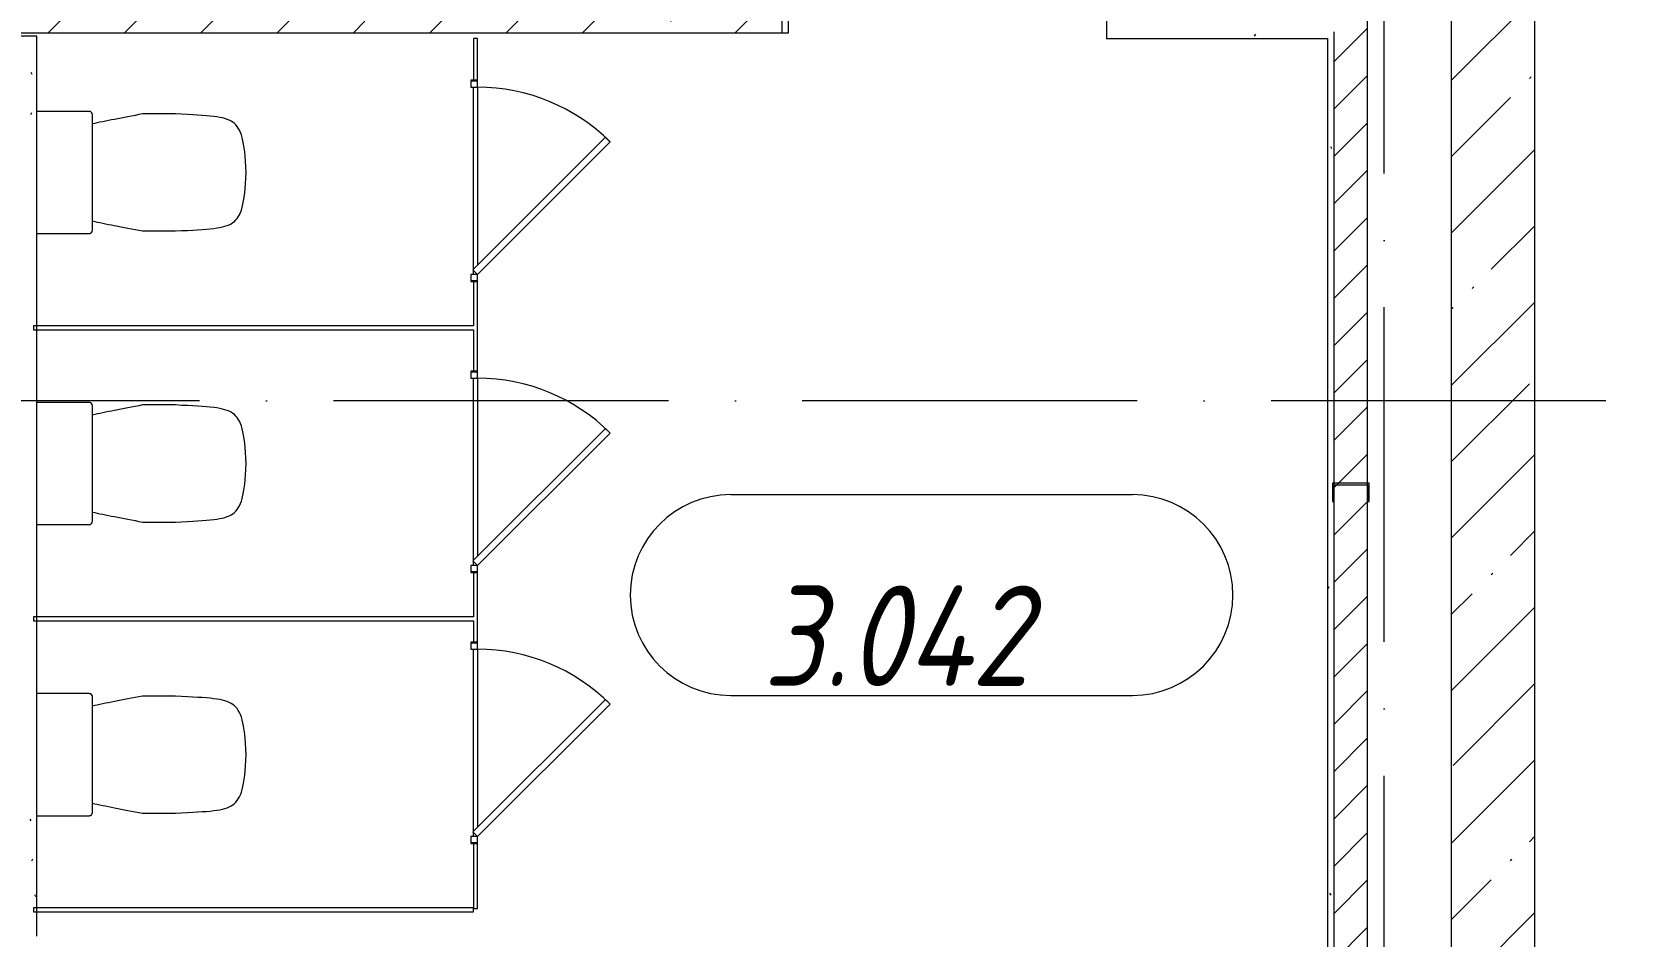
# Model space of a CAD drawing. Header units: millimetres. Extents: x -6467 to 106027, y -7090 to 195095.
# Drawn here: x 10520 to 15290, y 102845 to 105548 of the extents above; entities that cross this region are included whole.
import ezdxf

# ---------------------------------------------------------------- set-up
doc = ezdxf.new("R2010")
doc.units = ezdxf.units.MM
doc.linetypes.add('50_200_ШТРИХ_1Т_ш5_п1_п1_', pattern=[1400, 1000, -200, 0, -200])
for name, color, linetype, lineweight, true_color in [('A-AREA-IDEN-1', 7, 'Continuous', 9, 0xaaaaaa), ('A-DOOR-1', 7, 'Continuous', 5, 0xaaaaaa), ('A-DOOR-FRAM-1', 7, 'Continuous', 9, 0xaaaaaa), ('A-DOOR-OPNG-1', 7, 'Continuous', 30, 0xaaaaaa), ('A-GENM-1', 7, 'Continuous', 9, 0xaaaaaa), ('A-GENM-2', 7, 'Continuous', 20, 0xaaaaaa), ('A-WALL-FNSH-2', 7, 'Continuous', 5, 0xaaaaaa), ('I-WALL-1', 7, 'Continuous', 5, 0x787878), ('I-WALL-2', 7, 'Continuous', 5, 0xaaaaaa), ('P-SANR-FIXT-1', 7, 'Continuous', 9, 0xaaaaaa), ('Оси-3', 7, '50_200_ШТРИХ_1Т_ш5_п1_п1_', 9, 0xaaaaaa)]:
    doc.layers.add(name, color=color, linetype=linetype, lineweight=lineweight, true_color=true_color)
for name, color, linetype, lineweight in [('A-WALL', 7, 'Continuous', 5), ('A-WALL-FNSH-1', 7, 'Continuous', 5), ('I-WALL', 7, 'Continuous', 5)]:
    doc.layers.add(name, color=color, linetype=linetype, lineweight=lineweight)
doc.styles.add('ISOCPEUR_I_1', font='isocpeui.ttf', dxfattribs={"width": 0.85, "height": 2.5})
pattern_1 = [(45, (109.45, 102614.03), (-228.0985, 228.0985), []), (45, (337.55, 102614.03), (-228.0985, 228.0985), [403.225, -80.645, 6.706, -73.939])]
pattern_2 = [(0, (109.45, 102614.03), (406.4, 101.6), [6.706, -298.094, 6.706, -298.094, -1625.6]), (0, (109.45, 102614.03), (406.4, 101.6), [-609.6, 6.706, -602.894, 6.706, -298.094, -711.2]), (0, (109.45, 102614.03), (406.4, 101.6), [-1524, 6.706, -196.494, 6.706, -501.294]), (120, (261.85, 102664.83), (-291.1882, 301.1527), [6.706, -298.094, 6.706, -298.094, -1625.6]), (120, (261.85, 102664.83), (-291.1882, 301.1527), [-609.6, 6.706, -602.894, 6.706, -298.094, -711.2]), (120, (261.85, 102664.83), (-291.1882, 301.1527), [-1524, 6.706, -196.494, 6.706, -501.294]), (240, (312.65, 102868.03), (-115.2118, -402.7527), [6.706, -298.094, 6.706, -298.094, -1625.6]), (240, (312.65, 102868.03), (-115.2118, -402.7527), [-609.6, 6.706, -602.894, 6.706, -298.094, -711.2]), (240, (312.65, 102868.03), (-115.2118, -402.7527), [-1524, 6.706, -196.494, 6.706, -501.294])]

# ---------------------------------------------------------------- blocks, each defined once
blk = doc.blocks.new('DOR_ДУ_распашная__1Ст_Прямоугольная2 - Вн_Д-9_ДДГ 600х1850h_С_у-29181152-АИ_План этажа Радиаторы_3')
at = {"layer": 'A-DOOR-1'}
for p, q in [((-116, 402), (-130.1, 387.8)), ((-130.1, 387.8), (265.9, -8.1)), ((280, 6), (-116, 402)), ((265.9, -8.1), (280, 6))]:
    blk.add_line(p, q, dxfattribs=at)
blk.add_arc((280, 6), 560, 135, 180, dxfattribs=at)
at = {"layer": 'A-DOOR-FRAM-1'}
for p, q in [((-280, 6), (-300, 6)), ((-280, -14), (-280, 6)), ((280, 6), (280, -14)), ((300, 6), (280, 6)), ((-300, -14), (-280, -14)), ((280, -14), (300, -14))]:
    blk.add_line(p, q, dxfattribs=at)
at = {"layer": 'A-DOOR-OPNG-1'}
for p, q in [((-300, 6), (-300, -14)), ((300, -14), (300, 6))]:
    blk.add_line(p, q, dxfattribs=at)
blk = doc.blocks.new('SND_Унитаз_Santek_HEO - Santek HEO_ 365х635х785_ выпуск-прямой_ PN4_5_ Х-резьба НР DN15_ К-гл_кон_ П DN100-17949504-АИ_План этажа Радиаторы_3')
at = {"layer": 'P-SANR-FIXT-1'}
for p, q in [((-175, 423.4), (-175, 325.6)), ((175, 325.6), (175, 423.4)), ((-182.5, 165.8), (-182.5, 10)), ((172.5, 175.8), (-172.5, 175.8)), ((182.5, 10), (182.5, 165.8))]:
    blk.add_line(p, q, dxfattribs=at)
for centre, start, end in [((-172.5, 165.8), 90, 180), ((-172.5, 165.8), 150, 180), ((-172.5, 165.8), 105, 120), ((172.5, 165.8), 0, 90), ((172.5, 165.8), 45, 90), ((172.5, 165.8), 0, 30)]:
    blk.add_arc(centre, 10, start, end, dxfattribs=at)
for points, knots in [([(0, 634.5), (-96, 631.3), (-168.1, 609.5), (-169.2, 526.5), (-175, 423.4)], [-0.5440111, -0.5440111, -0.5440111, -0.5440111, -0.2757876, 0, 0, 0, 0]), ([(175, 423.4), (169.2, 526.5), (168.1, 609.5), (96, 631.3), (0, 634.5)], [-0.5440111, -0.5440111, -0.5440111, -0.5440111, -0.2682234, 0, 0, 0, 0])]:
    blk.add_open_spline(points, degree=3, knots=knots, dxfattribs=at)
for points in [[(-175, 325.6), (-163, 263.9), (-153.6, 214.5), (-145, 174.9)], [(145, 174.9), (153.6, 214.5), (163, 263.9), (175, 325.6)]]:
    blk.add_open_spline(points, degree=3, dxfattribs=at)
blk = doc.blocks.new('Фахверк 100_31 - Фахверк 100_1-26105339-АИ_План этажа Радиаторы_3')
at = {"layer": 'A-GENM-2'}
for p, q in [((2285, 81466), (2175, 81466)), ((2175, 81466), (2175, 81411)), ((2180, 81461), (2280, 81461)), ((2180, 81411), (2180, 81461)), ((2280, 81461), (2280, 81411)), ((2285, 81411), (2285, 81466)), ((2175, 81411), (2180, 81411)), ((2280, 81411), (2285, 81411))]:
    blk.add_line(p, q, dxfattribs=at)
blk = doc.blocks.new('AAR_СКБ_Марка_помещения_1_5 ммп - Номер-27962133-АИ_План этажа Радиаторы_3')
at = {"layer": 'A-AREA-IDEN-1'}
for p, q in [((-2.987, 3), (3.013, 3)), ((-2.987, 0), (3.013, 0))]:
    blk.add_line(p, q, dxfattribs=at)
for centre, start, end in [((-2.987, 1.5), 90, 270), ((3.013, 1.5), 270, 90)]:
    blk.add_arc(centre, 1.5, start, end, dxfattribs=at)

msp = doc.modelspace()

# ---------------------------------------------------------------- hatches: boundary and pattern name
at = {"layer": 'A-WALL'}
h = msp.add_hatch(dxfattribs=at)
h.set_pattern_fill('FP_1', color=256, style=0, pattern_type=2)
h.set_pattern_definition(pattern_1)
h.paths.add_polyline_path([(14759.4, 101195.1), (15009.4, 101195.1), (15009.4, 108195.1), (14759.4, 108195.1), (14759.4, 101652.3)])
h = msp.add_hatch(dxfattribs=at)
h.set_pattern_fill('FP_1', color=256, style=0, pattern_type=2)
h.set_pattern_definition(pattern_1)
h.paths.add_polyline_path([(12759.4, 105545.1), (12759.4, 105795.1), (7859.4, 105795.1), (7859.4, 105545.1), (10414.6, 105545.1), (10414.8, 105545.1), (11973.8, 105545.1)])
at = {"layer": 'I-WALL'}
h = msp.add_hatch(dxfattribs=at)
h.set_pattern_fill('FP_5', color=256, style=0, pattern_type=2)
h.set_pattern_definition([(45, (109.45, 102614.03), (-70.7107, 70.7107), [])])
h.paths.add_polyline_path([(14455, 100945.1), (14509.4, 100945.1), (14509.4, 108445.1), (14409.4, 108445.1), (14409.4, 100945.1)])
at = {"layer": 'I-WALL-1'}
h = msp.add_hatch(dxfattribs=at)
h.set_pattern_fill('FP_3', color=256, style=0, pattern_type=2)
h.set_pattern_definition(pattern_2)
h.paths.add_polyline_path([(12759.4, 105545.1), (12779.4, 105545.1), (12779.4, 105547.7), (12759.4, 105547.7)])
h.paths.add_polyline_path([(12779.4, 105647.7), (12779.4, 108445.1), (12759.4, 108445.1), (12759.4, 105647.7)])
h = msp.add_hatch(dxfattribs=at)
h.set_pattern_fill('FP_3', color=256, style=0, pattern_type=2)
h.set_pattern_definition(pattern_2)
h.paths.add_polyline_path([(14389.4, 100945.1), (14409.4, 100945.1), (14409.4, 105547.7), (14389.4, 105547.7), (14389.4, 100949.2)])
h.paths.add_polyline_path([(14389.4, 105647.7), (14409.4, 105647.7), (14409.4, 108445.1), (14389.4, 108445.1), (14389.4, 107277.3)])
h = msp.add_hatch(dxfattribs=at)
h.set_pattern_fill('FP_3', color=256, style=0, pattern_type=2)
h.set_pattern_definition(pattern_2)
h.paths.add_polyline_path([(10514.8, 101195.1), (10534.8, 101195.1), (10534.8, 105535.1), (10514.8, 105535.1), (10514.8, 101290.4)])
h = msp.add_hatch(dxfattribs=at)
h.set_pattern_fill('FP_3', color=256, style=0, pattern_type=2)
h.set_pattern_definition(pattern_2)
h.paths.add_polyline_path([(14389.4, 105527.7), (14389.4, 105547.7), (13729.4, 105547.7), (13729.4, 105527.7)])

# ---------------------------------------------------------------- linework, layer by layer
at = {"layer": 'A-WALL'}
for p, q in [((12759.4, 108445.1), (12759.4, 105545.1)), ((14759.4, 108195.1), (14759.4, 101195.1)), ((15009.4, 101195.1), (15009.4, 108195.1)), ((7859.4, 105545.1), (12759.4, 105545.1)), ((14409.4, 100945.1), (14409.4, 105547.7))]:
    msp.add_line(p, q, dxfattribs=at)
at = {"layer": 'A-WALL-FNSH-1'}
for p, q in [((12779.4, 105545.1), (12779.4, 108445.1)), ((14509.4, 101195.1), (14509.4, 107295.1)), ((13729.4, 105647.7), (13729.4, 105527.7)), ((10534.8, 105535.1), (10414.8, 105535.1)), ((10534.8, 102845.5), (10534.8, 105535.1)), ((12759.4, 105545.1), (12779.4, 105545.1)), ((13729.4, 105527.7), (14389.4, 105527.7)), ((14389.4, 105527.7), (14389.4, 100945.1))]:
    msp.add_line(p, q, dxfattribs=at)
at = {"layer": 'A-WALL-FNSH-2'}
for p, q in [((11850.8, 105527.7), (11838.8, 105527.7)), ((11838.8, 105527.7), (11838.8, 105402.7)), ((11850.8, 105402.7), (11850.8, 105527.7)), ((11838.8, 104802.7), (11838.8, 104669.7)), ((11850.8, 104532.7), (11850.8, 104802.7)), ((11838.8, 104669.7), (10524.8, 104669.7)), ((10524.8, 104669.7), (10524.8, 104657.7)), ((10524.8, 104657.7), (11838.8, 104657.7)), ((11838.8, 104657.7), (11838.8, 104532.7)), ((11838.8, 103932.7), (11838.8, 103799.7)), ((11850.8, 103722.7), (11850.8, 103932.7)), ((11838.8, 103799.7), (10524.8, 103799.7)), ((10524.8, 103799.7), (10524.8, 103787.7)), ((10524.8, 103787.7), (11838.8, 103787.7)), ((11838.8, 103787.7), (11838.8, 103722.7)), ((11838.8, 103122.7), (11838.8, 102929.7)), ((11850.8, 102927.7), (11850.8, 103122.7)), ((11838.8, 102929.7), (10524.8, 102929.7)), ((10524.8, 102929.7), (10524.8, 102917.7)), ((10524.8, 102917.7), (11838.8, 102917.7)), ((11838.8, 102927.7), (11850.8, 102927.7)), ((11838.8, 102917.7), (11838.8, 102927.7))]:
    msp.add_line(p, q, dxfattribs=at)
at = {"layer": 'I-WALL-2'}
for p, q in [((11838.8, 104838.9), (11838.8, 105382.7)), ((11850.8, 105382.7), (11850.8, 104850.9)), ((11838.8, 104822.7), (11838.8, 104834.7)), ((11838.8, 103968.9), (11838.8, 104512.7)), ((11850.8, 104512.7), (11850.8, 103980.9)), ((11838.8, 103952.7), (11838.8, 103964.7)), ((11838.8, 103158.9), (11838.8, 103702.7)), ((11850.8, 103702.7), (11850.8, 103170.9)), ((11838.8, 103142.7), (11838.8, 103154.7))]:
    msp.add_line(p, q, dxfattribs=at)
at = {"layer": 'Оси-3'}
for p, q in [((14559.4, 96724.3), (14559.4, 152250.1)), ((104827.4, 104445.1), (-5157.9, 104445.1))]:
    msp.add_line(p, q, dxfattribs=at)

# ---------------------------------------------------------------- block references
at = {"layer": 'A-AREA-IDEN-1', "xscale": 199.9999999999999, "yscale": 199.9999999999999, "zscale": 199.9999999999999}
msp.add_blockref('AAR_СКБ_Марка_помещения_1_5 ммп - Номер-27962133-АИ_План этажа Радиаторы_3', (13204.4, 103564.7), dxfattribs=at)
at = {"layer": 'A-DOOR-1', "rotation": 269.9999999999989}
for p in [(11844.8, 105102.7), (11844.8, 104232.7), (11844.8, 103422.7)]:
    msp.add_blockref('DOR_ДУ_распашная__1Ст_Прямоугольная2 - Вн_Д-9_ДДГ 600х1850h_С_у-29181152-АИ_План этажа Радиаторы_3', p, dxfattribs=at)
at = {"layer": 'A-GENM-1'}
msp.add_blockref('Фахверк 100_31 - Фахверк 100_1-26105339-АИ_План этажа Радиаторы_3', (12229.4, 22733.2), dxfattribs=at)
at = {"layer": 'P-SANR-FIXT-1', "rotation": 269.9999999999991}
for p in [(10524.8, 105127.7), (10524.8, 104257.7), (10524.8, 103387.7)]:
    msp.add_blockref('SND_Унитаз_Santek_HEO - Santek HEO_ 365х635х785_ выпуск-прямой_ PN4_5_ Х-резьба НР DN15_ К-гл_кон_ П DN100-17949504-АИ_План этажа Радиаторы_3', p, dxfattribs=at)

# ---------------------------------------------------------------- texts
at = {"layer": 'A-AREA-IDEN-1', "insert": (13101.2, 103592.9), "char_height": 300, "width": 992, "attachment_point": 8, "line_spacing_factor": 1.139951, "style": 'ISOCPEUR_I_1'}
msp.add_mtext('\\pxqc,t8.46667,16.93333,25.4,33.86667,42.33333,50.8,59.26667,67.73333,76.2,84.66667,93.13333,101.6,110.06667,118.53333,127,135.46667,143.93333,152.4,160.86667,169.33333,177.8,186.26667,194.73333,203.2,211.66667,220.13333,228.6,237.06667,245.53333,254,262.46667,270.93333;{3.042}', dxfattribs=at)

doc.saveas('drawing.dxf')
